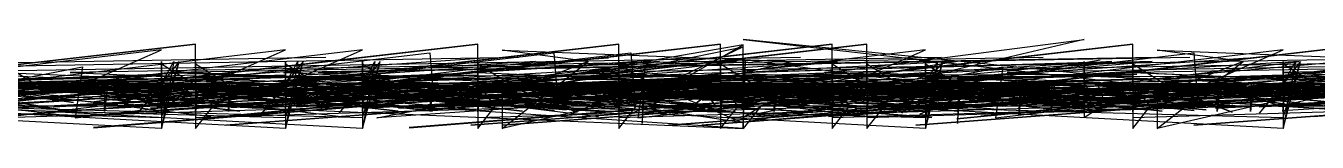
# Model space of a CAD drawing. Header units: metres. Extents: x -147 to 14, y 0 to 52.
# Drawn here: x -136.18 to -116.06, y 50.76 to 52.15 of the extents above; entities that cross this region are included whole.
import ezdxf

# ---------------------------------------------------------------- set-up
doc = ezdxf.new("R2010")
doc.units = ezdxf.units.M

msp = doc.modelspace()

# ---------------------------------------------------------------- linework, layer by layer
at = {"layer": 'MCD_Layer_0'}
for p, q in [((-125.032396, 51.461392), (-119.690063, 52.150811)), ((-118.220997, 51.46409), (-125.000908, 52.150811)), ((-125.000908, 52.150811), (-118.925308, 51.461371)), ((-119.690063, 52.150811), (-122.600696, 51.464111)), ((-133.534698, 52.080104), (-138.878857, 51.464111)), ((-138.877031, 51.461392), (-133.534698, 52.080104)), ((-138.547888, 50.929832), (-129.884335, 51.941259)), ((-134.065598, 51.990359), (-138.526759, 51.464111)), ((-136.61495, 50.929832), (-127.951397, 51.941259)), ((-132.13266, 51.990359), (-136.593821, 51.464111)), ((-135.414007, 50.929832), (-126.750454, 51.941259)), ((-130.931717, 51.990359), (-135.392878, 51.464111)), ((-135.266579, 51.461392), (-134.065598, 51.990359)), ((-129.137817, 52.080104), (-134.481976, 51.464111)), ((-134.48015, 51.461392), (-129.137817, 52.080104)), ((-133.534698, 51.460053), (-133.534698, 52.080104)), ((-133.333641, 51.461392), (-132.13266, 51.990359)), ((-126.941254, 52.080104), (-132.285413, 51.464111)), ((-132.283587, 51.461392), (-126.941254, 52.080104)), ((-132.132698, 51.461392), (-130.931717, 51.990359)), ((-125.356033, 52.080104), (-130.700192, 51.464111)), ((-130.698366, 51.461392), (-125.356033, 52.080104)), ((-129.884335, 51.941259), (-129.825121, 51.183109)), ((-129.137817, 51.460053), (-129.137817, 52.080104)), ((-123.617157, 52.080104), (-128.961316, 51.464111)), ((-128.95949, 51.461392), (-123.617157, 52.080104)), ((-127.417078, 51.806431), (-128.757095, 51.982201)), ((-128.757095, 51.982201), (-124.216634, 51.806834)), ((-125.000908, 52.068546), (-128.515422, 51.461392)), ((-123.075089, 52.080104), (-128.419247, 51.464111)), ((-128.417422, 51.461392), (-123.075089, 52.080104)), ((-127.951397, 51.941259), (-127.892183, 51.183109)), ((-127.804589, 51.464111), (-125.000908, 52.033872)), ((-126.941254, 51.460053), (-126.941254, 52.080104)), ((-126.750454, 51.941259), (-126.69124, 51.183109)), ((-126.645849, 50.929832), (-117.982296, 51.941259)), ((-122.163559, 51.990359), (-126.62472, 51.464111)), ((-125.000908, 52.033872), (-126.202933, 51.461392)), ((-126.069374, 51.461392), (-125.000908, 52.068546)), ((-125.356033, 51.460053), (-125.356033, 52.080104)), ((-125.000908, 51.460053), (-125.000908, 52.068546)), ((-118.931808, 52.080104), (-124.275967, 51.464111)), ((-124.274141, 51.461392), (-118.931808, 52.080104)), ((-123.617157, 51.460053), (-123.617157, 52.080104)), ((-123.36454, 51.461392), (-122.163559, 51.990359)), ((-123.075089, 51.460053), (-123.075089, 52.080104)), ((-121.072134, 50.929832), (-112.408581, 51.941259)), ((-116.589844, 51.990359), (-121.051005, 51.464111)), ((-115.188095, 52.080104), (-120.532254, 51.464111)), ((-120.530428, 51.461392), (-115.188095, 52.080104)), ((-118.931808, 51.460053), (-118.931808, 52.080104)), ((-117.211076, 51.806431), (-118.551094, 51.982201)), ((-118.551094, 51.982201), (-114.010633, 51.806834)), ((-117.982296, 51.941259), (-117.923082, 51.183109)), ((-117.790825, 51.461392), (-116.589844, 51.990359)), ((-112.340157, 52.080104), (-117.684316, 51.464111)), ((-117.68249, 51.461392), (-112.340157, 52.080104)), ((-131.506853, 51.869405), (-145.084413, 51.638267)), ((-129.035509, 51.858527), (-142.613069, 50.929832)), ((-128.50461, 51.869405), (-142.08217, 51.638267)), ((-127.102572, 51.858527), (-140.680132, 50.929832)), ((-125.901629, 51.858527), (-139.479189, 50.929832)), ((-139.479189, 50.929832), (-135.298187, 51.723804)), ((-124.107729, 51.869405), (-137.685289, 51.638267)), ((-136.045749, 51.460393), (-136.536942, 51.764682)), ((-121.911165, 51.869405), (-135.488726, 51.638267)), ((-135.298187, 51.723804), (-135.414007, 50.929832)), ((-134.065598, 51.460053), (-133.874129, 51.807812)), ((-133.874129, 51.807812), (-134.065598, 50.763857)), ((-134.065598, 50.937906), (-133.79222, 51.807769)), ((-133.79222, 51.807769), (-134.065598, 51.460053)), ((-134.065598, 50.763857), (-133.79222, 51.806749)), ((-133.79222, 51.806749), (-134.065598, 51.460053)), ((-134.065598, 51.111955), (-128.239637, 51.806516)), ((-128.239637, 51.806516), (-134.065598, 51.460053)), ((-134.065598, 51.460053), (-134.065598, 51.806452)), ((-134.065598, 51.806452), (-134.065598, 50.763857)), ((-134.065598, 51.806452), (-134.065598, 51.460053)), ((-133.574405, 51.4605), (-134.065598, 51.764682)), ((-134.065598, 51.764682), (-134.065598, 51.460053)), ((-120.325945, 51.869405), (-133.903505, 51.638267)), ((-133.534698, 51.460053), (-133.534698, 51.806452)), ((-133.534698, 51.806452), (-133.534698, 51.460053)), ((-133.534698, 51.806452), (-133.534698, 50.937906)), ((-133.043506, 51.460393), (-133.534698, 51.764682)), ((-133.534698, 51.764682), (-133.534698, 51.460053)), ((-118.587069, 51.869405), (-132.164629, 51.638267)), ((-132.13266, 51.460053), (-131.941192, 51.807812)), ((-131.941192, 51.807812), (-132.13266, 50.763857)), ((-132.13266, 50.937906), (-131.859283, 51.807769)), ((-131.859283, 51.807769), (-132.13266, 51.460053)), ((-132.13266, 50.763857), (-131.859283, 51.806749)), ((-131.859283, 51.806749), (-132.13266, 51.460053)), ((-132.13266, 51.111955), (-126.3067, 51.806516)), ((-126.3067, 51.806516), (-132.13266, 51.460053)), ((-132.13266, 51.460053), (-132.13266, 51.806452)), ((-132.13266, 51.806452), (-132.13266, 50.763857)), ((-132.13266, 51.806452), (-132.13266, 51.460053)), ((-131.641468, 51.4605), (-132.13266, 51.764682)), ((-132.13266, 51.764682), (-132.13266, 51.460053)), ((-118.045, 51.869405), (-131.62256, 51.638267)), ((-130.931717, 51.460053), (-130.740249, 51.807812)), ((-130.740249, 51.807812), (-130.931717, 50.763857)), ((-130.931717, 50.937906), (-130.65834, 51.807769)), ((-130.65834, 51.807769), (-130.931717, 51.460053)), ((-130.931717, 50.763857), (-130.65834, 51.806749)), ((-130.65834, 51.806749), (-130.931717, 51.460053)), ((-130.931717, 51.111955), (-125.105757, 51.806516)), ((-125.105757, 51.806516), (-130.931717, 51.460053)), ((-130.931717, 51.460053), (-130.931717, 51.806452)), ((-130.931717, 51.806452), (-130.931717, 50.763857)), ((-130.931717, 51.806452), (-130.931717, 51.460053)), ((-130.440525, 51.4605), (-130.931717, 51.764682)), ((-130.931717, 51.764682), (-130.931717, 51.460053)), ((-117.133471, 51.858527), (-130.711031, 50.929832)), ((-130.711031, 50.929832), (-126.530029, 51.723804)), ((-129.137817, 51.460053), (-129.137817, 51.806452)), ((-129.137817, 51.806452), (-129.137817, 51.460053)), ((-129.137817, 51.806452), (-129.137817, 50.937906)), ((-128.646625, 51.460393), (-129.137817, 51.764682)), ((-129.137817, 51.764682), (-129.137817, 51.460053)), ((-128.757095, 51.286004), (-123.53293, 51.807748)), ((-123.53293, 51.807748), (-128.757095, 51.460053)), ((-124.216634, 51.806834), (-128.757095, 50.763857)), ((-128.757095, 50.763857), (-127.417078, 51.806431)), ((-127.417078, 51.806431), (-128.757095, 51.286004)), ((-125.024049, 51.836664), (-127.989983, 51.575612)), ((-113.90172, 51.869405), (-127.47928, 51.638267)), ((-126.941254, 51.460053), (-126.941254, 51.806452)), ((-126.941254, 51.806452), (-126.941254, 51.460053)), ((-126.941254, 51.806452), (-126.941254, 50.937906)), ((-126.450062, 51.460393), (-126.941254, 51.764682)), ((-126.941254, 51.764682), (-126.941254, 51.460053)), ((-126.530029, 51.723804), (-126.645849, 50.929832)), ((-125.356033, 51.460053), (-125.356033, 51.806452)), ((-125.356033, 51.806452), (-125.356033, 51.460053)), ((-125.356033, 51.806452), (-125.356033, 50.937906)), ((-124.864841, 51.460393), (-125.356033, 51.764682)), ((-125.356033, 51.764682), (-125.356033, 51.460053)), ((-111.559756, 51.858527), (-125.137316, 50.929832)), ((-125.137316, 50.929832), (-120.956314, 51.723804)), ((-119.690063, 51.13915), (-125.024049, 51.836664)), ((-125.000908, 51.460053), (-125.000908, 51.807812)), ((-125.000908, 51.807812), (-125.000908, 51.286004)), ((-125.000908, 51.807812), (-125.000908, 51.460053)), ((-125.000908, 50.763857), (-124.973518, 51.807769)), ((-124.973518, 51.807769), (-125.000908, 50.937906)), ((-124.973518, 51.807769), (-125.000908, 51.460053)), ((-125.000908, 51.634103), (-119.256856, 51.807684)), ((-119.256856, 51.807684), (-125.000908, 51.286004)), ((-119.256856, 51.807684), (-125.000908, 51.460053)), ((-125.000908, 51.286004), (-118.627932, 51.807026)), ((-118.627932, 51.807026), (-125.000908, 51.460053)), ((-118.627932, 51.807026), (-125.000908, 51.634103)), ((-125.000908, 51.286004), (-121.691427, 51.806856)), ((-121.691427, 51.806856), (-125.000908, 51.634103)), ((-119.439977, 51.826062), (-124.910913, 50.875357)), ((-110.158007, 51.869405), (-123.735567, 51.638267)), ((-123.617157, 51.460053), (-123.617157, 51.806452)), ((-123.617157, 51.806452), (-123.617157, 51.460053)), ((-123.617157, 51.806452), (-123.617157, 50.937906)), ((-123.125965, 51.460393), (-123.617157, 51.764682)), ((-123.617157, 51.764682), (-123.617157, 51.460053)), ((-123.075089, 51.460053), (-123.075089, 51.806452)), ((-123.075089, 51.806452), (-123.075089, 51.460053)), ((-123.075089, 51.806452), (-123.075089, 50.937906)), ((-122.583896, 51.460393), (-123.075089, 51.764682)), ((-123.075089, 51.764682), (-123.075089, 51.460053)), ((-122.163559, 51.460053), (-121.972091, 51.807812)), ((-121.972091, 51.807812), (-122.163559, 50.763857)), ((-122.163559, 50.937906), (-121.890182, 51.807769)), ((-121.890182, 51.807769), (-122.163559, 51.460053)), ((-122.163559, 50.763857), (-121.890182, 51.806749)), ((-121.890182, 51.806749), (-122.163559, 51.460053)), ((-122.163559, 51.111955), (-116.337599, 51.806516)), ((-116.337599, 51.806516), (-122.163559, 51.460053)), ((-122.163559, 51.460053), (-122.163559, 51.806452)), ((-122.163559, 51.806452), (-122.163559, 50.763857)), ((-122.163559, 51.806452), (-122.163559, 51.460053)), ((-121.672367, 51.4605), (-122.163559, 51.764682)), ((-122.163559, 51.764682), (-122.163559, 51.460053)), ((-120.956314, 51.723804), (-121.072134, 50.929832)), ((-107.310068, 51.869405), (-120.887629, 51.638267)), ((-119.690063, 51.460053), (-119.690063, 51.806452)), ((-119.690063, 51.806452), (-119.690063, 51.460053)), ((-114.129133, 51.826062), (-119.601894, 51.14187)), ((-118.931808, 51.460053), (-118.931808, 51.806452)), ((-118.931808, 51.806452), (-118.931808, 51.460053)), ((-118.931808, 51.806452), (-118.931808, 50.937906)), ((-118.440616, 51.460393), (-118.931808, 51.764682)), ((-118.931808, 51.764682), (-118.931808, 51.460053)), ((-105.318537, 51.869405), (-118.896097, 51.638267)), ((-118.551094, 51.286004), (-113.326929, 51.807748)), ((-113.326929, 51.807748), (-118.551094, 51.460053)), ((-114.010633, 51.806834), (-118.551094, 50.763857)), ((-118.551094, 50.763857), (-117.211076, 51.806431)), ((-117.211076, 51.806431), (-118.551094, 51.286004)), ((-115.293458, 51.836664), (-118.259392, 51.575612)), ((-116.589844, 51.460053), (-116.398375, 51.807812)), ((-116.398375, 51.807812), (-116.589844, 50.763857)), ((-116.589844, 50.937906), (-116.316467, 51.807769)), ((-116.316467, 51.807769), (-116.589844, 51.460053)), ((-116.589844, 50.763857), (-116.316467, 51.806749)), ((-116.316467, 51.806749), (-116.589844, 51.460053)), ((-116.589844, 51.111955), (-110.763884, 51.806516)), ((-110.763884, 51.806516), (-116.589844, 51.460053)), ((-116.589844, 51.460053), (-116.589844, 51.806452)), ((-116.589844, 51.806452), (-116.589844, 50.763857)), ((-116.589844, 51.806452), (-116.589844, 51.460053)), ((-116.098652, 51.4605), (-116.589844, 51.764682)), ((-116.589844, 51.764682), (-116.589844, 51.460053)), ((-102.998881, 51.869405), (-116.576441, 51.638267)), ((-139.407931, 51.461392), (-134.065598, 51.59331)), ((-139.232896, 51.464111), (-134.065598, 51.59399)), ((-138.526759, 51.464111), (-134.065598, 51.59399)), ((-134.065598, 51.59331), (-138.471979, 51.461392)), ((-137.946297, 51.460053), (-133.534698, 51.638267)), ((-133.534698, 51.59331), (-137.94108, 51.464111)), ((-137.685289, 51.638267), (-133.549416, 51.460053)), ((-137.474993, 51.461392), (-132.13266, 51.59331)), ((-137.299958, 51.464111), (-132.13266, 51.59399)), ((-136.593821, 51.464111), (-132.13266, 51.59399)), ((-132.13266, 51.59331), (-136.539041, 51.461392)), ((-136.536942, 51.638267), (-132.400807, 51.460053)), ((-136.27405, 51.461392), (-130.931717, 51.59331)), ((-136.099015, 51.464111), (-130.931717, 51.59399)), ((-135.488726, 51.638267), (-131.352852, 51.460053)), ((-135.392878, 51.464111), (-130.931717, 51.59399)), ((-130.931717, 51.59331), (-135.338098, 51.461392)), ((-134.065598, 51.59399), (-135.266579, 51.461392)), ((-134.065598, 51.460053), (-134.065598, 51.59331)), ((-133.903505, 51.638267), (-129.767632, 51.460053)), ((-133.549416, 51.460053), (-129.137817, 51.638267)), ((-133.548641, 51.575612), (-118.870529, 51.612495)), ((-118.925308, 51.461371), (-133.548641, 51.575612)), ((-129.137817, 51.59331), (-133.544199, 51.464111)), ((-133.534698, 51.638267), (-129.398564, 51.460053)), ((-133.534698, 51.460053), (-133.534698, 51.59331)), ((-132.13266, 51.59399), (-133.333641, 51.461392)), ((-132.164629, 51.638267), (-128.028755, 51.460053)), ((-130.931717, 51.59399), (-132.132698, 51.461392)), ((-132.13266, 51.460053), (-132.13266, 51.59331)), ((-131.62256, 51.638267), (-127.486687, 51.460053)), ((-131.352852, 51.460053), (-126.941254, 51.638267)), ((-126.941254, 51.59331), (-131.347635, 51.464111)), ((-130.931717, 51.460053), (-130.931717, 51.59331)), ((-129.767632, 51.460053), (-125.356033, 51.638267)), ((-125.356033, 51.59331), (-129.762415, 51.464111)), ((-129.137817, 51.638267), (-125.001683, 51.460053)), ((-129.137817, 51.460053), (-129.137817, 51.59331)), ((-128.028755, 51.460053), (-123.617157, 51.638267)), ((-123.617157, 51.59331), (-128.023538, 51.464111)), ((-127.989983, 51.575612), (-113.559684, 51.579861)), ((-125.000908, 51.59399), (-127.804589, 51.464111)), ((-127.505892, 51.461392), (-122.163559, 51.59331)), ((-127.486687, 51.460053), (-123.075089, 51.638267)), ((-123.075089, 51.59331), (-127.48147, 51.464111)), ((-127.47928, 51.638267), (-123.343407, 51.460053)), ((-127.330858, 51.464111), (-122.163559, 51.59399)), ((-126.941254, 51.638267), (-122.805119, 51.460053)), ((-126.941254, 51.460053), (-126.941254, 51.59331)), ((-126.62472, 51.464111), (-122.163559, 51.59399)), ((-126.576935, 51.59263), (-126.560501, 51.460053)), ((-122.163559, 51.59331), (-126.56994, 51.461392)), ((-126.202933, 51.461392), (-125.000908, 51.59399)), ((-125.356033, 51.638267), (-121.219899, 51.460053)), ((-125.356033, 51.460053), (-125.356033, 51.59331)), ((-118.870529, 51.612495), (-125.000908, 51.470931)), ((-125.000908, 51.460053), (-125.000908, 51.59399)), ((-123.735567, 51.638267), (-119.599694, 51.460053)), ((-123.617157, 51.638267), (-119.481023, 51.460053)), ((-123.617157, 51.460053), (-123.617157, 51.59331)), ((-122.163559, 51.59399), (-123.36454, 51.461392)), ((-123.343407, 51.460053), (-118.931808, 51.638267)), ((-118.931808, 51.59331), (-123.33819, 51.464111)), ((-123.075089, 51.638267), (-118.938954, 51.460053)), ((-123.075089, 51.460053), (-123.075089, 51.59331)), ((-119.690063, 51.59399), (-122.493745, 51.464111)), ((-122.163559, 51.460053), (-122.163559, 51.59331)), ((-121.932177, 51.461392), (-116.589844, 51.59331)), ((-121.757142, 51.464111), (-116.589844, 51.59399)), ((-121.66172, 51.59263), (-121.645286, 51.460053)), ((-121.051005, 51.464111), (-116.589844, 51.59399)), ((-116.589844, 51.59331), (-120.996225, 51.461392)), ((-120.887629, 51.638267), (-116.751755, 51.460053)), ((-119.690063, 51.460053), (-119.690063, 51.59399)), ((-113.559684, 51.579861), (-119.690063, 51.470931)), ((-119.599694, 51.460053), (-115.188095, 51.638267)), ((-115.188095, 51.59331), (-119.594476, 51.464111)), ((-118.931808, 51.638267), (-114.795674, 51.460053)), ((-118.931808, 51.460053), (-118.931808, 51.59331)), ((-118.896097, 51.638267), (-114.760224, 51.460053)), ((-118.259392, 51.575612), (-103.829093, 51.579861)), ((-116.589844, 51.59399), (-117.790825, 51.461392)), ((-116.751755, 51.460053), (-112.340157, 51.638267)), ((-112.340157, 51.59331), (-116.746538, 51.464111)), ((-116.589844, 51.460053), (-116.589844, 51.59331)), ((-116.576441, 51.638267), (-112.440567, 51.460053)), ((-134.905087, 51.460053), (-143.502643, 50.813934)), ((-143.502643, 50.813934), (-134.938476, 51.460053)), ((-132.972241, 51.460053), (-141.569797, 50.813934)), ((-141.569797, 50.813934), (-133.00563, 51.460053)), ((-134.938476, 51.460053), (-141.031814, 51.226005)), ((-141.031814, 51.226005), (-134.905087, 51.460053)), ((-135.528061, 51.460053), (-140.886828, 51.111636)), ((-140.886828, 51.111636), (-135.528061, 51.460053)), ((-133.518265, 51.460053), (-140.830322, 51.082911)), ((-140.830322, 51.082911), (-133.484875, 51.460053)), ((-140.493614, 51.110298), (-134.065598, 51.460053)), ((-133.518265, 51.460053), (-140.145836, 51.103796)), ((-140.145836, 51.103796), (-133.484875, 51.460053)), ((-135.528061, 51.460053), (-139.951919, 51.366145)), ((-139.951919, 51.366145), (-135.528061, 51.460053)), ((-134.938476, 51.460053), (-139.896568, 51.20376)), ((-139.896568, 51.20376), (-134.905087, 51.460053)), ((-139.76301, 51.244383), (-134.905087, 51.460053)), ((-139.658035, 51.460053), (-134.599253, 51.35378)), ((-134.599253, 51.35378), (-139.658035, 51.460053)), ((-135.400603, 50.943663), (-139.624645, 51.460053)), ((-134.065598, 51.460053), (-139.407931, 51.461392)), ((-139.306401, 51.110468), (-133.534698, 51.460053)), ((-134.065598, 51.103796), (-139.232896, 51.464111)), ((-139.232896, 51.464111), (-134.065598, 51.275126)), ((-133.00563, 51.460053), (-139.098968, 51.226005)), ((-139.098968, 51.226005), (-132.972241, 51.460053)), ((-139.050155, 51.460053), (-133.991373, 51.35378)), ((-133.991373, 51.35378), (-139.050155, 51.460053)), ((-134.792723, 50.943663), (-139.016766, 51.460053)), ((-138.878857, 51.464111), (-133.534698, 51.460053)), ((-138.877031, 51.461392), (-133.534698, 51.465492)), ((-133.534698, 51.460053), (-138.877031, 51.461392)), ((-138.560676, 51.110298), (-132.13266, 51.460053)), ((-138.471979, 51.461392), (-134.065598, 51.460053)), ((-129.831143, 51.460053), (-138.428699, 50.813934)), ((-138.428699, 50.813934), (-129.864532, 51.460053)), ((-138.080032, 51.460053), (-135.525468, 51.040716)), ((-133.872684, 51.131332), (-138.046643, 51.460053)), ((-135.525468, 51.040716), (-138.046643, 51.460053)), ((-133.00563, 51.460053), (-137.963722, 51.20376)), ((-137.963722, 51.20376), (-132.972241, 51.460053)), ((-137.94108, 51.464111), (-133.534698, 51.460053)), ((-137.830164, 51.244383), (-132.972241, 51.460053)), ((-134.768243, 51.373029), (-137.556534, 51.460053)), ((-137.556534, 51.460053), (-135.436034, 51.171742)), ((-135.436034, 51.171742), (-137.556534, 51.460053)), ((-137.556534, 51.460053), (-132.497751, 51.35378)), ((-132.497751, 51.35378), (-137.556534, 51.460053)), ((-133.299101, 50.943663), (-137.523144, 51.460053)), ((-137.523144, 51.460053), (-134.768243, 51.373029)), ((-132.13266, 51.460053), (-137.474993, 51.461392)), ((-137.359733, 51.110298), (-130.931717, 51.460053)), ((-132.13266, 51.103796), (-137.299958, 51.464111)), ((-137.299958, 51.464111), (-132.13266, 51.275126)), ((-134.905087, 51.460053), (-137.091843, 51.173208)), ((-137.091843, 51.173208), (-134.938476, 51.460053)), ((-134.065598, 51.201699), (-137.023967, 51.464111)), ((-137.023967, 51.464111), (-134.065598, 51.275126)), ((-131.515762, 51.460053), (-136.874529, 51.111636)), ((-136.874529, 51.111636), (-131.515762, 51.460053)), ((-136.539041, 51.461392), (-132.13266, 51.460053)), ((-130.710981, 51.110319), (-136.536942, 51.460053)), ((-132.162906, 51.054165), (-136.520508, 51.460053)), ((-132.847393, 51.03328), (-136.520508, 51.460053)), ((-136.487118, 51.460053), (-132.162906, 51.054165)), ((-136.487118, 51.460053), (-132.847393, 51.03328)), ((-129.121383, 51.460053), (-136.433441, 51.082911)), ((-136.433441, 51.082911), (-129.087994, 51.460053)), ((-130.931717, 51.460053), (-136.27405, 51.461392)), ((-130.931717, 51.103796), (-136.099015, 51.464111)), ((-136.099015, 51.464111), (-130.931717, 51.275126)), ((-132.296465, 51.183109), (-136.045749, 51.460393)), ((-129.864532, 51.460053), (-135.95787, 51.226005)), ((-135.95787, 51.226005), (-129.831143, 51.460053)), ((-131.515762, 51.460053), (-135.939621, 51.366145)), ((-135.939621, 51.366145), (-131.515762, 51.460053)), ((-129.121383, 51.460053), (-135.748954, 51.103796)), ((-135.748954, 51.103796), (-129.087994, 51.460053)), ((-132.73977, 51.373029), (-135.528061, 51.460053)), ((-135.528061, 51.460053), (-133.407561, 51.171742)), ((-133.407561, 51.171742), (-135.528061, 51.460053)), ((-135.528061, 51.460053), (-130.469278, 51.35378)), ((-130.469278, 51.35378), (-135.528061, 51.460053)), ((-131.270628, 50.943663), (-135.494671, 51.460053)), ((-135.494671, 51.460053), (-132.73977, 51.373029)), ((-127.795742, 51.460053), (-135.425001, 50.953628)), ((-135.425001, 50.953628), (-127.829132, 51.460053)), ((-135.338098, 51.461392), (-130.931717, 51.460053)), ((-135.266579, 51.461392), (-134.065598, 51.465492)), ((-132.972241, 51.460053), (-135.158997, 51.173208)), ((-135.158997, 51.173208), (-133.00563, 51.460053)), ((-135.133542, 51.461392), (-134.065598, 51.465492)), ((-134.065598, 51.275126), (-135.133542, 51.461392)), ((-135.133542, 51.461392), (-134.065598, 51.103796)), ((-126.527111, 51.460053), (-135.124668, 50.775521)), ((-135.124668, 50.775521), (-126.527111, 51.460053)), ((-126.527111, 51.460053), (-135.124668, 50.779749)), ((-135.124668, 50.779749), (-126.560501, 51.460053)), ((-132.13266, 51.201699), (-135.091029, 51.464111)), ((-135.091029, 51.464111), (-132.13266, 51.275126)), ((-127.829132, 51.460053), (-135.015978, 51.070589)), ((-135.015978, 51.070589), (-127.829132, 51.460053)), ((-128.740661, 51.460053), (-135.000947, 50.979803)), ((-135.000947, 50.979803), (-128.707272, 51.460053)), ((-134.995493, 51.11204), (-133.484875, 51.460053)), ((-134.905087, 51.460053), (-134.95491, 51.02731)), ((-134.95491, 51.02731), (-134.938476, 51.460053)), ((-134.941892, 51.152429), (-130.351086, 51.460053)), ((-134.90952, 51.110468), (-129.137817, 51.460053)), ((-129.864532, 51.460053), (-134.822624, 51.20376)), ((-134.822624, 51.20376), (-129.831143, 51.460053)), ((-134.689066, 51.244383), (-129.831143, 51.460053)), ((-134.481976, 51.464111), (-129.137817, 51.460053)), ((-134.48015, 51.461392), (-129.137817, 51.465492)), ((-129.137817, 51.460053), (-134.48015, 51.461392)), ((-134.432883, 51.002771), (-134.049164, 51.460053)), ((-126.92482, 51.460053), (-134.236877, 51.082911)), ((-134.236877, 51.082911), (-126.89143, 51.460053)), ((-134.065598, 51.460053), (-134.065598, 51.470931)), ((-134.065598, 51.470931), (-134.065598, 51.460053)), ((-134.049164, 51.460053), (-134.065598, 51.02493)), ((-134.065598, 51.02493), (-134.049164, 51.460053)), ((-134.05099, 51.460053), (-134.065598, 51.460053)), ((-134.065598, 51.460053), (-134.065076, 51.460053)), ((-134.065076, 51.460053), (-134.065598, 51.111955)), ((-134.065076, 51.460053), (-134.065598, 50.763857)), ((-134.065598, 51.460053), (-134.065598, 51.201699)), ((-134.065598, 51.460053), (-134.065598, 51.103796)), ((-134.049164, 51.460053), (-129.691562, 51.054165)), ((-129.691562, 51.054165), (-134.049164, 51.460053)), ((-134.049164, 51.460053), (-127.053785, 51.019491)), ((-127.053785, 51.019491), (-134.049164, 51.460053)), ((-134.049164, 51.460053), (-130.376049, 51.03328)), ((-130.376049, 51.03328), (-134.049164, 51.460053)), ((-134.049164, 51.460053), (-129.875205, 51.043096)), ((-129.875205, 51.043096), (-134.049164, 51.460053)), ((-133.534698, 51.460053), (-133.972415, 51.110234)), ((-133.972415, 51.110234), (-133.534698, 51.460053)), ((-130.931717, 51.201699), (-133.890086, 51.464111)), ((-133.890086, 51.464111), (-130.931717, 51.275126)), ((-133.713687, 51.160779), (-125.683754, 51.460053)), ((-129.825121, 51.183109), (-133.574405, 51.4605)), ((-126.92482, 51.460053), (-133.552391, 51.103796)), ((-133.552391, 51.103796), (-126.89143, 51.460053)), ((-133.544199, 51.464111), (-129.137817, 51.460053)), ((-133.534698, 51.460053), (-133.534698, 51.470931)), ((-133.534698, 51.470931), (-133.534698, 51.460053)), ((-133.484875, 51.460053), (-133.534698, 51.02493)), ((-133.534698, 51.02493), (-133.518265, 51.460053)), ((-133.520091, 51.460053), (-133.534698, 51.460053)), ((-133.534698, 51.460053), (-133.534177, 51.460053)), ((-133.534177, 51.460053), (-133.534698, 51.111955)), ((-133.534177, 51.460053), (-133.534698, 51.460053)), ((-133.534177, 51.460053), (-133.534698, 50.763857)), ((-133.261321, 51.110553), (-133.534698, 51.460053)), ((-127.708738, 51.110319), (-133.534698, 51.460053)), ((-129.160663, 51.054165), (-133.518265, 51.460053)), ((-129.84515, 51.03328), (-133.518265, 51.460053)), ((-133.484875, 51.460053), (-129.160663, 51.054165)), ((-133.484875, 51.460053), (-129.84515, 51.03328)), ((-127.795742, 51.460053), (-133.429973, 50.913664)), ((-133.429973, 50.913664), (-127.829132, 51.460053)), ((-133.333641, 51.461392), (-132.13266, 51.465492)), ((-133.200605, 51.461392), (-132.13266, 51.465492)), ((-132.13266, 51.275126), (-133.200605, 51.461392)), ((-133.200605, 51.461392), (-132.13266, 51.103796)), ((-124.467991, 51.460053), (-133.065547, 50.813934)), ((-133.065547, 50.813934), (-124.501381, 51.460053)), ((-127.829132, 51.460053), (-133.05434, 50.95435)), ((-133.05434, 50.95435), (-127.829132, 51.460053)), ((-129.294222, 51.183109), (-133.043506, 51.460393)), ((-132.972241, 51.460053), (-133.022064, 51.02731)), ((-133.022064, 51.02731), (-133.00563, 51.460053)), ((-126.527111, 51.460053), (-132.987734, 51.092876)), ((-132.987734, 51.092876), (-126.527111, 51.460053)), ((-132.712956, 51.110468), (-126.941254, 51.460053)), ((-127.305534, 51.460053), (-132.664301, 51.111636)), ((-132.664301, 51.111636), (-127.305534, 51.460053)), ((-125.339599, 51.460053), (-132.651657, 51.082911)), ((-132.651657, 51.082911), (-125.30621, 51.460053)), ((-132.499945, 51.002771), (-132.116226, 51.460053)), ((-132.400807, 51.460053), (-132.296465, 51.183109)), ((-132.285413, 51.464111), (-126.941254, 51.460053)), ((-132.283587, 51.461392), (-126.941254, 51.465492)), ((-126.941254, 51.460053), (-132.283587, 51.461392)), ((-132.132698, 51.461392), (-130.931717, 51.465492)), ((-132.13266, 51.460053), (-132.13266, 51.470931)), ((-132.13266, 51.470931), (-132.13266, 51.460053)), ((-132.116226, 51.460053), (-132.13266, 51.02493)), ((-132.13266, 51.02493), (-132.116226, 51.460053)), ((-132.118052, 51.460053), (-132.13266, 51.460053)), ((-132.13266, 51.460053), (-132.132138, 51.460053)), ((-132.132138, 51.460053), (-132.13266, 51.111955)), ((-132.132138, 51.460053), (-132.13266, 50.763857)), ((-132.13266, 51.460053), (-132.13266, 51.201699)), ((-132.13266, 51.460053), (-132.13266, 51.103796)), ((-132.116226, 51.460053), (-127.758625, 51.054165)), ((-127.758625, 51.054165), (-132.116226, 51.460053)), ((-132.116226, 51.460053), (-125.120848, 51.019491)), ((-125.120848, 51.019491), (-132.116226, 51.460053)), ((-132.116226, 51.460053), (-128.443111, 51.03328)), ((-128.443111, 51.03328), (-132.116226, 51.460053)), ((-132.116226, 51.460053), (-127.942267, 51.043096)), ((-127.942267, 51.043096), (-132.116226, 51.460053)), ((-129.831143, 51.460053), (-132.017899, 51.173208)), ((-132.017899, 51.173208), (-129.864532, 51.460053)), ((-131.999662, 51.461392), (-130.931717, 51.465492)), ((-130.931717, 51.275126), (-131.999662, 51.461392)), ((-131.999662, 51.461392), (-130.931717, 51.103796)), ((-125.339599, 51.460053), (-131.96717, 51.103796)), ((-131.96717, 51.103796), (-125.30621, 51.460053)), ((-127.305534, 51.460053), (-131.729393, 51.366145)), ((-131.729393, 51.366145), (-127.305534, 51.460053)), ((-125.683754, 51.460053), (-131.710312, 51.300175)), ((-131.710312, 51.300175), (-125.683754, 51.460053)), ((-127.892183, 51.183109), (-131.641468, 51.4605)), ((-128.727471, 51.373029), (-131.515762, 51.460053)), ((-131.515762, 51.460053), (-129.395263, 51.171742)), ((-129.395263, 51.171742), (-131.515762, 51.460053)), ((-131.515762, 51.460053), (-126.45698, 51.35378)), ((-126.45698, 51.35378), (-131.515762, 51.460053)), ((-127.25833, 50.943663), (-131.482373, 51.460053)), ((-131.482373, 51.460053), (-128.727471, 51.373029)), ((-131.347635, 51.464111), (-126.941254, 51.460053)), ((-131.299002, 51.002771), (-130.915283, 51.460053)), ((-131.127735, 51.110468), (-125.356033, 51.460053)), ((-130.931717, 51.460053), (-130.931717, 51.470931)), ((-130.931717, 51.470931), (-130.931717, 51.460053)), ((-130.915283, 51.460053), (-130.931717, 51.02493)), ((-130.931717, 51.02493), (-130.915283, 51.460053)), ((-130.917109, 51.460053), (-130.931717, 51.460053)), ((-130.931717, 51.460053), (-130.931195, 51.460053)), ((-130.931195, 51.460053), (-130.931717, 51.111955)), ((-130.931195, 51.460053), (-130.931717, 50.763857)), ((-130.931717, 51.460053), (-130.931717, 51.201699)), ((-130.931717, 51.460053), (-130.931717, 51.103796)), ((-130.915283, 51.460053), (-126.557682, 51.054165)), ((-126.557682, 51.054165), (-130.915283, 51.460053)), ((-130.915283, 51.460053), (-123.919905, 51.019491)), ((-123.919905, 51.019491), (-130.915283, 51.460053)), ((-130.915283, 51.460053), (-127.242168, 51.03328)), ((-127.242168, 51.03328), (-130.915283, 51.460053)), ((-130.915283, 51.460053), (-126.741324, 51.043096)), ((-126.741324, 51.043096), (-130.915283, 51.460053)), ((-123.600723, 51.460053), (-130.91278, 51.082911)), ((-130.91278, 51.082911), (-123.567333, 51.460053)), ((-130.700192, 51.464111), (-125.356033, 51.460053)), ((-130.698366, 51.461392), (-125.356033, 51.465492)), ((-125.356033, 51.460053), (-130.698366, 51.461392)), ((-130.598612, 51.11204), (-129.087994, 51.460053)), ((-124.501381, 51.460053), (-130.594718, 51.226005)), ((-130.594718, 51.226005), (-124.467991, 51.460053)), ((-126.69124, 51.183109), (-130.440525, 51.4605)), ((-130.351086, 51.460053), (-130.400909, 51.369311)), ((-130.400909, 51.369311), (-130.384475, 51.460053)), ((-129.332443, 51.364105), (-130.384475, 51.460053)), ((-130.384475, 51.460053), (-122.38741, 51.123194)), ((-130.384475, 51.460053), (-125.59281, 51.069144)), ((-127.662964, 51.373029), (-130.384475, 51.460053)), ((-123.058655, 51.460053), (-130.370712, 51.082911)), ((-130.370712, 51.082911), (-123.025265, 51.460053)), ((-130.351086, 51.460053), (-129.332443, 51.364105)), ((-122.38741, 51.123194), (-130.351086, 51.460053)), ((-125.59281, 51.069144), (-130.351086, 51.460053)), ((-130.351086, 51.460053), (-127.662964, 51.373029)), ((-130.280114, 51.11085), (-125.000908, 51.460053)), ((-123.600723, 51.460053), (-130.228294, 51.103796)), ((-130.228294, 51.103796), (-123.567333, 51.460053)), ((-121.611897, 51.460053), (-130.209453, 50.775521)), ((-130.209453, 50.775521), (-121.611897, 51.460053)), ((-121.611897, 51.460053), (-130.209453, 50.779749)), ((-130.209453, 50.779749), (-121.645286, 51.460053)), ((-129.831143, 51.460053), (-129.880966, 51.02731)), ((-129.880966, 51.02731), (-129.864532, 51.460053)), ((-129.762415, 51.464111), (-125.356033, 51.460053)), ((-123.058655, 51.460053), (-129.686226, 51.103796)), ((-129.686226, 51.103796), (-123.025265, 51.460053)), ((-129.137817, 51.460053), (-129.575534, 51.110234)), ((-129.575534, 51.110234), (-129.137817, 51.460053)), ((-124.501381, 51.460053), (-129.459473, 51.20376)), ((-129.459473, 51.20376), (-124.467991, 51.460053)), ((-129.398564, 51.460053), (-129.294222, 51.183109)), ((-129.388859, 51.110468), (-123.617157, 51.460053)), ((-129.325914, 51.244383), (-124.467991, 51.460053)), ((-120.650959, 51.460053), (-129.248516, 50.813934)), ((-129.248516, 50.813934), (-120.684349, 51.460053)), ((-129.193813, 51.160779), (-121.163879, 51.460053)), ((-129.137817, 51.460053), (-129.137817, 51.470931)), ((-129.137817, 51.470931), (-129.137817, 51.460053)), ((-129.087994, 51.460053), (-129.137817, 51.02493)), ((-129.137817, 51.02493), (-129.121383, 51.460053)), ((-129.123209, 51.460053), (-129.137817, 51.460053)), ((-129.137817, 51.460053), (-129.137296, 51.460053)), ((-129.137296, 51.460053), (-129.137817, 51.111955)), ((-129.137296, 51.460053), (-129.137817, 51.460053)), ((-129.137296, 51.460053), (-129.137817, 50.763857)), ((-128.86444, 51.110553), (-129.137817, 51.460053)), ((-123.311857, 51.110319), (-129.137817, 51.460053)), ((-124.763782, 51.054165), (-129.121383, 51.460053)), ((-125.448269, 51.03328), (-129.121383, 51.460053)), ((-129.087994, 51.460053), (-124.763782, 51.054165)), ((-129.087994, 51.460053), (-125.448269, 51.03328)), ((-129.061655, 51.461392), (-125.000908, 51.482489)), ((-125.000908, 50.850201), (-129.061655, 51.461392)), ((-129.061655, 51.461392), (-125.000908, 51.415861)), ((-128.961316, 51.464111), (-123.617157, 51.460053)), ((-128.95949, 51.461392), (-123.617157, 51.465492)), ((-123.617157, 51.460053), (-128.95949, 51.461392)), ((-128.846791, 51.110468), (-123.075089, 51.460053)), ((-128.742487, 51.460053), (-128.757095, 51.460053)), ((-128.757095, 51.460053), (-128.756574, 51.460053)), ((-128.756574, 51.460053), (-128.757095, 50.763857)), ((-120.153149, 51.460053), (-128.750705, 50.813934)), ((-128.750705, 50.813934), (-120.186538, 51.460053)), ((-126.703636, 51.131098), (-128.740661, 51.460053)), ((-122.062484, 50.93372), (-128.740661, 51.460053)), ((-128.740661, 51.460053), (-127.58846, 51.019916)), ((-127.58846, 51.019916), (-128.740661, 51.460053)), ((-128.740661, 51.460053), (-121.236092, 51.124129)), ((-121.236092, 51.124129), (-128.740661, 51.460053)), ((-127.571765, 51.142656), (-128.707272, 51.460053)), ((-128.707272, 51.460053), (-126.703636, 51.131098)), ((-128.707272, 51.460053), (-122.062484, 50.93372)), ((-125.683754, 51.460053), (-128.655166, 51.292357)), ((-128.655166, 51.292357), (-125.683754, 51.460053)), ((-124.897341, 51.183109), (-128.646625, 51.460393)), ((-128.591575, 51.110298), (-122.163559, 51.460053)), ((-128.515422, 51.461392), (-125.000908, 51.482489)), ((-128.515422, 51.461392), (-125.000908, 51.460053)), ((-128.419247, 51.464111), (-123.075089, 51.460053)), ((-128.417422, 51.461392), (-123.075089, 51.465492)), ((-123.075089, 51.460053), (-128.417422, 51.461392)), ((-128.402048, 51.11204), (-126.89143, 51.460053)), ((-121.611897, 51.460053), (-128.07252, 51.092876)), ((-128.07252, 51.092876), (-121.611897, 51.460053)), ((-128.023538, 51.464111), (-123.617157, 51.460053)), ((-128.00597, 51.211494), (-124.951084, 51.460053)), ((-127.829132, 51.460053), (-125.274568, 51.040716)), ((-127.804589, 51.464111), (-125.000908, 51.396825)), ((-124.951084, 51.460053), (-127.797285, 51.36162)), ((-127.797285, 51.36162), (-124.984474, 51.460053)), ((-123.621784, 51.131332), (-127.795742, 51.460053)), ((-125.274568, 51.040716), (-127.795742, 51.460053)), ((-126.527111, 51.460053), (-127.645401, 51.009336)), ((-127.645401, 51.009336), (-126.527111, 51.460053)), ((-122.163559, 51.460053), (-127.505892, 51.461392)), ((-127.48147, 51.464111), (-123.075089, 51.460053)), ((-126.941254, 51.460053), (-127.37897, 51.110234)), ((-127.37897, 51.110234), (-126.941254, 51.460053)), ((-122.163559, 51.103796), (-127.330858, 51.464111)), ((-127.330858, 51.464111), (-122.163559, 51.275126)), ((-124.517243, 51.373029), (-127.305534, 51.460053)), ((-127.305534, 51.460053), (-125.185035, 51.171742)), ((-125.185035, 51.171742), (-127.305534, 51.460053)), ((-127.305534, 51.460053), (-122.246752, 51.35378)), ((-122.246752, 51.35378), (-127.305534, 51.460053)), ((-123.048102, 50.943663), (-127.272145, 51.460053)), ((-127.272145, 51.460053), (-124.517243, 51.373029)), ((-121.163879, 51.460053), (-127.190438, 51.300175)), ((-127.190438, 51.300175), (-121.163879, 51.460053)), ((-119.64024, 51.460053), (-126.968992, 51.289595)), ((-126.968992, 51.289595), (-119.67363, 51.460053)), ((-126.941254, 51.460053), (-126.941254, 51.470931)), ((-126.941254, 51.470931), (-126.941254, 51.460053)), ((-126.89143, 51.460053), (-126.941254, 51.02493)), ((-126.941254, 51.02493), (-126.92482, 51.460053)), ((-126.926646, 51.460053), (-126.941254, 51.460053)), ((-126.941254, 51.460053), (-126.940732, 51.460053)), ((-126.940732, 51.460053), (-126.941254, 51.111955)), ((-126.940732, 51.460053), (-126.941254, 51.460053)), ((-126.940732, 51.460053), (-126.941254, 50.763857)), ((-126.667876, 51.110553), (-126.941254, 51.460053)), ((-121.115293, 51.110319), (-126.941254, 51.460053)), ((-122.567219, 51.054165), (-126.92482, 51.460053)), ((-123.251705, 51.03328), (-126.92482, 51.460053)), ((-126.89143, 51.460053), (-122.567219, 51.054165)), ((-126.89143, 51.460053), (-123.251705, 51.03328)), ((-126.816828, 51.11204), (-125.30621, 51.460053)), ((-124.984474, 51.460053), (-126.778903, 51.214277)), ((-126.778903, 51.214277), (-124.951084, 51.460053)), ((-120.684349, 51.460053), (-126.777687, 51.226005)), ((-126.777687, 51.226005), (-120.650959, 51.460053)), ((-125.683754, 51.460053), (-126.768654, 50.98605)), ((-126.768654, 50.98605), (-125.683754, 51.460053)), ((-124.467991, 51.460053), (-126.654748, 51.173208)), ((-126.654748, 51.173208), (-124.501381, 51.460053)), ((-126.560501, 51.460053), (-126.576935, 50.843487)), ((-126.576935, 50.843487), (-126.527111, 51.460053)), ((-126.56994, 51.461392), (-122.163559, 51.460053)), ((-122.700777, 51.183109), (-126.450062, 51.460393)), ((-125.000908, 51.482489), (-126.447616, 51.461392)), ((-126.447616, 51.461392), (-125.000908, 51.465492)), ((-126.447616, 51.461392), (-125.000908, 50.850201)), ((-126.381619, 51.461392), (-125.000908, 51.465492)), ((-125.000908, 51.415861), (-126.381619, 51.461392)), ((-126.33459, 51.044689), (-119.67363, 51.460053)), ((-120.186538, 51.460053), (-126.279876, 51.226005)), ((-126.279876, 51.226005), (-120.153149, 51.460053)), ((-118.915375, 51.460053), (-126.227432, 51.082911)), ((-126.227432, 51.082911), (-118.881985, 51.460053)), ((-119.67363, 51.460053), (-126.226074, 51.119391)), ((-126.226074, 51.119391), (-119.64024, 51.460053)), ((-117.568272, 51.460053), (-126.165828, 50.813934)), ((-126.165828, 50.813934), (-117.601661, 51.460053)), ((-126.070157, 51.461392), (-125.000908, 51.465492)), ((-125.000908, 51.396825), (-126.070157, 51.461392)), ((-125.000908, 51.460053), (-126.069374, 51.461392)), ((-125.356033, 51.460053), (-125.79375, 51.110234)), ((-125.79375, 51.110234), (-125.356033, 51.460053)), ((-125.683754, 51.460053), (-125.433071, 51.117904)), ((-125.433071, 51.117904), (-125.683754, 51.460053)), ((-125.683754, 51.460053), (-118.120753, 51.302895)), ((-118.120753, 51.302895), (-125.683754, 51.460053)), ((-117.048893, 51.460053), (-125.64645, 50.813934)), ((-125.64645, 50.813934), (-117.082283, 51.460053)), ((-120.684349, 51.460053), (-125.642441, 51.20376)), ((-125.642441, 51.20376), (-120.650959, 51.460053)), ((-118.915375, 51.460053), (-125.542946, 51.103796)), ((-125.542946, 51.103796), (-118.881985, 51.460053)), ((-125.508882, 51.244383), (-120.650959, 51.460053)), ((-125.356033, 51.460053), (-125.356033, 51.470931)), ((-125.356033, 51.470931), (-125.356033, 51.460053)), ((-125.30621, 51.460053), (-125.356033, 51.02493)), ((-125.356033, 51.02493), (-125.339599, 51.460053)), ((-125.341425, 51.460053), (-125.356033, 51.460053)), ((-125.356033, 51.460053), (-125.355512, 51.460053)), ((-125.355512, 51.460053), (-125.356033, 51.111955)), ((-125.355512, 51.460053), (-125.356033, 51.460053)), ((-125.355512, 51.460053), (-125.356033, 50.763857)), ((-125.082656, 51.110553), (-125.356033, 51.460053)), ((-119.530073, 51.110319), (-125.356033, 51.460053)), ((-120.981998, 51.054165), (-125.339599, 51.460053)), ((-121.666485, 51.03328), (-125.339599, 51.460053)), ((-119.67363, 51.460053), (-125.324555, 51.115631)), ((-125.324555, 51.115631), (-119.64024, 51.460053)), ((-125.30621, 51.460053), (-120.981998, 51.054165)), ((-125.30621, 51.460053), (-121.666485, 51.03328)), ((-120.186538, 51.460053), (-125.14463, 51.20376)), ((-125.14463, 51.20376), (-120.153149, 51.460053)), ((-122.163559, 51.201699), (-125.121928, 51.464111)), ((-125.121928, 51.464111), (-122.163559, 51.275126)), ((-125.077951, 51.11204), (-123.567333, 51.460053)), ((-125.032396, 51.461392), (-119.690063, 51.465492)), ((-119.690063, 51.460053), (-125.032396, 51.461392)), ((-119.601894, 51.14187), (-125.024049, 51.46409)), ((-125.024049, 51.46409), (-119.690063, 51.13915)), ((-125.011072, 51.244383), (-120.153149, 51.460053)), ((-125.001683, 51.460053), (-124.897341, 51.183109)), ((-125.000908, 51.460053), (-125.000908, 51.470931)), ((-125.000908, 51.470931), (-125.000908, 51.460053)), ((-125.000908, 51.470931), (-124.9863, 51.460053)), ((-124.9863, 51.460053), (-125.000908, 51.460053)), ((-125.000908, 51.460053), (-125.000386, 51.460053)), ((-125.000386, 51.460053), (-125.000908, 51.111955)), ((-125.000386, 51.460053), (-125.000908, 50.763857)), ((-125.000386, 51.460053), (-125.000908, 51.286004)), ((-125.000908, 51.460053), (-125.000908, 50.850201)), ((-123.147786, 51.360069), (-124.984474, 51.460053)), ((-124.984474, 51.460053), (-122.947449, 51.218122)), ((-117.955706, 51.362151), (-124.984474, 51.460053)), ((-124.951084, 51.460053), (-123.147786, 51.360069)), ((-122.947449, 51.218122), (-124.951084, 51.460053)), ((-124.951084, 51.460053), (-117.955706, 51.362151)), ((-124.910913, 50.875357), (-118.220997, 51.46409)), ((-121.115557, 51.183109), (-124.864841, 51.460393)), ((-118.53466, 51.460053), (-124.794946, 50.979803)), ((-124.794946, 50.979803), (-118.501271, 51.460053)), ((-124.703511, 51.110468), (-118.931808, 51.460053)), ((-124.535883, 51.11204), (-123.025265, 51.460053)), ((-124.467991, 51.460053), (-124.517815, 51.02731)), ((-124.517815, 51.02731), (-124.501381, 51.460053)), ((-124.275967, 51.464111), (-118.931808, 51.460053)), ((-124.274141, 51.461392), (-118.931808, 51.465492)), ((-118.931808, 51.460053), (-124.274141, 51.461392)), ((-121.163879, 51.460053), (-124.135291, 51.292357)), ((-124.135291, 51.292357), (-121.163879, 51.460053)), ((-123.617157, 51.460053), (-124.054874, 51.110234)), ((-124.054874, 51.110234), (-123.617157, 51.460053)), ((-117.601661, 51.460053), (-123.694999, 51.226005)), ((-123.694999, 51.226005), (-117.568272, 51.460053)), ((-116.041455, 51.460053), (-123.670713, 50.953628)), ((-123.670713, 50.953628), (-116.074844, 51.460053)), ((-123.617157, 51.460053), (-123.617157, 51.470931)), ((-123.617157, 51.470931), (-123.617157, 51.460053)), ((-123.567333, 51.460053), (-123.617157, 51.02493)), ((-123.617157, 51.02493), (-123.600723, 51.460053)), ((-123.602549, 51.460053), (-123.617157, 51.460053)), ((-123.617157, 51.460053), (-123.616635, 51.460053)), ((-123.616635, 51.460053), (-123.617157, 51.111955)), ((-123.616635, 51.460053), (-123.617157, 51.460053)), ((-123.616635, 51.460053), (-123.617157, 50.763857)), ((-123.34378, 51.110553), (-123.617157, 51.460053)), ((-117.791197, 51.110319), (-123.617157, 51.460053)), ((-119.243122, 51.054165), (-123.600723, 51.460053)), ((-119.927608, 51.03328), (-123.600723, 51.460053)), ((-123.567333, 51.460053), (-119.243122, 51.054165)), ((-123.567333, 51.460053), (-119.927608, 51.03328)), ((-123.075089, 51.460053), (-123.512805, 51.110234)), ((-123.512805, 51.110234), (-123.075089, 51.460053)), ((-123.36454, 51.461392), (-122.163559, 51.465492)), ((-123.33819, 51.464111), (-118.931808, 51.460053)), ((-116.074844, 51.460053), (-123.261691, 51.070589)), ((-123.261691, 51.070589), (-116.074844, 51.460053)), ((-123.231504, 51.461392), (-122.163559, 51.465492)), ((-122.163559, 51.275126), (-123.231504, 51.461392)), ((-123.231504, 51.461392), (-122.163559, 51.103796)), ((-117.082283, 51.460053), (-123.175621, 51.226005)), ((-123.175621, 51.226005), (-117.048893, 51.460053)), ((-119.37668, 51.183109), (-123.125965, 51.460393)), ((-123.075089, 51.460053), (-123.075089, 51.470931)), ((-123.075089, 51.470931), (-123.075089, 51.460053)), ((-123.025265, 51.460053), (-123.075089, 51.02493)), ((-123.075089, 51.02493), (-123.058655, 51.460053)), ((-123.060481, 51.460053), (-123.075089, 51.460053)), ((-123.075089, 51.460053), (-123.074567, 51.460053)), ((-123.074567, 51.460053), (-123.075089, 51.111955)), ((-123.074567, 51.460053), (-123.075089, 51.460053)), ((-123.074567, 51.460053), (-123.075089, 50.763857)), ((-122.801711, 51.110553), (-123.075089, 51.460053)), ((-117.249128, 51.110319), (-123.075089, 51.460053)), ((-118.701053, 51.054165), (-123.058655, 51.460053)), ((-119.38554, 51.03328), (-123.058655, 51.460053)), ((-123.025265, 51.460053), (-118.701053, 51.054165)), ((-123.025265, 51.460053), (-119.38554, 51.03328)), ((-123.01786, 51.110298), (-116.589844, 51.460053)), ((-120.650959, 51.460053), (-122.837716, 51.173208)), ((-122.837716, 51.173208), (-120.684349, 51.460053)), ((-122.805119, 51.460053), (-122.700777, 51.183109)), ((-121.611897, 51.460053), (-122.730187, 51.009336)), ((-122.730187, 51.009336), (-121.611897, 51.460053)), ((-122.600696, 51.464111), (-119.690063, 51.460053)), ((-118.834612, 51.183109), (-122.583896, 51.460393)), ((-117.601661, 51.460053), (-122.559753, 51.20376)), ((-122.559753, 51.20376), (-117.568272, 51.460053)), ((-119.67363, 51.460053), (-122.55322, 51.304871)), ((-122.55322, 51.304871), (-119.67363, 51.460053)), ((-122.530844, 51.002771), (-122.147125, 51.460053)), ((-122.493745, 51.464111), (-119.690063, 51.460053)), ((-115.171661, 51.460053), (-122.483719, 51.082911)), ((-122.483719, 51.082911), (-115.138272, 51.460053)), ((-122.426195, 51.244383), (-117.568272, 51.460053)), ((-120.153149, 51.460053), (-122.339906, 51.173208)), ((-122.339906, 51.173208), (-120.186538, 51.460053)), ((-113.714863, 51.460053), (-122.312419, 50.813934)), ((-122.312419, 50.813934), (-113.748253, 51.460053)), ((-121.163879, 51.460053), (-122.24878, 50.98605)), ((-122.24878, 50.98605), (-121.163879, 51.460053)), ((-122.163559, 51.460053), (-122.163559, 51.470931)), ((-122.163559, 51.470931), (-122.163559, 51.460053)), ((-122.147125, 51.460053), (-122.163559, 51.02493)), ((-122.163559, 51.02493), (-122.147125, 51.460053)), ((-122.148951, 51.460053), (-122.163559, 51.460053)), ((-122.163559, 51.460053), (-122.163037, 51.460053)), ((-122.163037, 51.460053), (-122.163559, 51.111955)), ((-122.163037, 51.460053), (-122.163559, 50.763857)), ((-122.163559, 51.460053), (-122.163559, 51.201699)), ((-122.163559, 51.460053), (-122.163559, 51.103796)), ((-122.147125, 51.460053), (-117.789524, 51.054165)), ((-117.789524, 51.054165), (-122.147125, 51.460053)), ((-122.147125, 51.460053), (-115.151747, 51.019491)), ((-115.151747, 51.019491), (-122.147125, 51.460053)), ((-122.147125, 51.460053), (-118.47401, 51.03328)), ((-118.47401, 51.03328), (-122.147125, 51.460053)), ((-122.147125, 51.460053), (-117.973167, 51.043096)), ((-117.973167, 51.043096), (-122.147125, 51.460053)), ((-117.082283, 51.460053), (-122.040375, 51.20376)), ((-122.040375, 51.20376), (-117.048893, 51.460053)), ((-116.589844, 51.460053), (-121.932177, 51.461392)), ((-121.906816, 51.244383), (-117.048893, 51.460053)), ((-115.171661, 51.460053), (-121.799232, 51.103796)), ((-121.799232, 51.103796), (-115.138272, 51.460053)), ((-116.589844, 51.103796), (-121.757142, 51.464111)), ((-121.757142, 51.464111), (-116.589844, 51.275126)), ((-116.041455, 51.460053), (-121.675686, 50.913664)), ((-121.675686, 50.913664), (-116.074844, 51.460053)), ((-117.923082, 51.183109), (-121.672367, 51.4605)), ((-121.645286, 51.460053), (-121.66172, 50.843487)), ((-121.66172, 50.843487), (-121.611897, 51.460053)), ((-116.074844, 51.460053), (-121.300053, 50.95435)), ((-121.300053, 50.95435), (-116.074844, 51.460053)), ((-121.219899, 51.460053), (-121.115557, 51.183109)), ((-121.163879, 51.460053), (-120.913196, 51.117904)), ((-120.913196, 51.117904), (-121.163879, 51.460053)), ((-121.163879, 51.460053), (-113.600878, 51.302895)), ((-113.600878, 51.302895), (-121.163879, 51.460053)), ((-120.996225, 51.461392), (-116.589844, 51.460053)), ((-120.959797, 51.110468), (-115.188095, 51.460053)), ((-115.551346, 51.460053), (-120.910113, 51.111636)), ((-120.910113, 51.111636), (-115.551346, 51.460053)), ((-120.650959, 51.460053), (-120.700783, 51.02731)), ((-120.700783, 51.02731), (-120.684349, 51.460053)), ((-120.532254, 51.464111), (-115.188095, 51.460053)), ((-120.530428, 51.461392), (-115.188095, 51.465492)), ((-115.188095, 51.460053), (-120.530428, 51.461392)), ((-120.392603, 51.11204), (-118.881985, 51.460053)), ((-120.153149, 51.460053), (-120.202972, 51.02731)), ((-120.202972, 51.02731), (-120.186538, 51.460053)), ((-120.009502, 51.160779), (-111.979568, 51.460053)), ((-115.551346, 51.460053), (-119.975204, 51.366145)), ((-119.975204, 51.366145), (-115.551346, 51.460053)), ((-113.748253, 51.460053), (-119.84159, 51.226005)), ((-119.84159, 51.226005), (-113.714863, 51.460053)), ((-117.568272, 51.460053), (-119.755029, 51.173208)), ((-119.755029, 51.173208), (-117.601661, 51.460053)), ((-114.337753, 51.460053), (-119.69652, 51.111636)), ((-119.69652, 51.111636), (-114.337753, 51.460053)), ((-119.690063, 51.470931), (-119.675456, 51.460053)), ((-119.690063, 51.460053), (-119.690063, 51.470931)), ((-119.690063, 51.470931), (-119.690063, 51.460053)), ((-119.675456, 51.460053), (-119.690063, 51.460053)), ((-119.690063, 51.460053), (-119.689542, 51.460053)), ((-119.689542, 51.460053), (-119.690063, 50.937906)), ((-119.416686, 51.111063), (-119.690063, 51.460053)), ((-115.666619, 51.29002), (-119.67363, 51.460053)), ((-119.64024, 51.460053), (-115.666619, 51.29002)), ((-112.323723, 51.460053), (-119.63578, 51.082911)), ((-119.63578, 51.082911), (-112.290333, 51.460053)), ((-119.594476, 51.464111), (-115.188095, 51.460053)), ((-119.548244, 51.160779), (-111.51831, 51.460053)), ((-116.589844, 51.201699), (-119.548213, 51.464111)), ((-119.548213, 51.464111), (-116.589844, 51.275126)), ((-119.481023, 51.460053), (-119.37668, 51.183109)), ((-118.931808, 51.460053), (-119.369525, 51.110234)), ((-119.369525, 51.110234), (-118.931808, 51.460053)), ((-117.048893, 51.460053), (-119.23565, 51.173208)), ((-119.23565, 51.173208), (-117.082283, 51.460053)), ((-112.323723, 51.460053), (-118.951294, 51.103796)), ((-118.951294, 51.103796), (-112.290333, 51.460053)), ((-118.938954, 51.460053), (-118.834612, 51.183109)), ((-118.931808, 51.460053), (-118.931808, 51.470931)), ((-118.931808, 51.470931), (-118.931808, 51.460053)), ((-118.881985, 51.460053), (-118.931808, 51.02493)), ((-118.931808, 51.02493), (-118.915375, 51.460053)), ((-118.917201, 51.460053), (-118.931808, 51.460053)), ((-118.931808, 51.460053), (-118.931287, 51.460053)), ((-118.931287, 51.460053), (-118.931808, 51.111955)), ((-118.931287, 51.460053), (-118.931808, 51.460053)), ((-118.931287, 51.460053), (-118.931808, 50.763857)), ((-118.658431, 51.110553), (-118.931808, 51.460053)), ((-113.105848, 51.110319), (-118.931808, 51.460053)), ((-114.557773, 51.054165), (-118.915375, 51.460053)), ((-115.24226, 51.03328), (-118.915375, 51.460053)), ((-118.881985, 51.460053), (-114.557773, 51.054165)), ((-118.881985, 51.460053), (-115.24226, 51.03328)), ((-114.337753, 51.460053), (-118.761612, 51.366145)), ((-118.761612, 51.366145), (-114.337753, 51.460053)), ((-118.706371, 51.160779), (-110.676437, 51.460053)), ((-113.748253, 51.460053), (-118.706345, 51.20376)), ((-118.706345, 51.20376), (-113.714863, 51.460053)), ((-118.572786, 51.244383), (-113.714863, 51.460053)), ((-118.536486, 51.460053), (-118.551094, 51.460053)), ((-118.551094, 51.460053), (-118.550572, 51.460053)), ((-118.550572, 51.460053), (-118.551094, 50.763857)), ((-116.497635, 51.131098), (-118.53466, 51.460053)), ((-111.856483, 50.93372), (-118.53466, 51.460053)), ((-118.53466, 51.460053), (-117.382459, 51.019916)), ((-117.382459, 51.019916), (-118.53466, 51.460053)), ((-118.53466, 51.460053), (-111.030091, 51.124129)), ((-111.030091, 51.124129), (-118.53466, 51.460053)), ((-117.365764, 51.142656), (-118.501271, 51.460053)), ((-118.501271, 51.460053), (-116.497635, 51.131098)), ((-118.501271, 51.460053), (-111.856483, 50.93372)), ((-114.691332, 51.183109), (-118.440616, 51.460393)), ((-112.777939, 51.460053), (-118.136706, 51.111636)), ((-118.136706, 51.111636), (-112.777939, 51.460053)), ((-118.111859, 51.110468), (-112.340157, 51.460053)), ((-111.979568, 51.460053), (-118.006127, 51.300175)), ((-118.006127, 51.300175), (-111.979568, 51.460053)), ((-109.385113, 51.460053), (-117.982669, 50.813934)), ((-117.982669, 50.813934), (-109.418503, 51.460053)), ((-117.790825, 51.461392), (-116.589844, 51.465492)), ((-117.684316, 51.464111), (-112.340157, 51.460053)), ((-117.68249, 51.461392), (-112.340157, 51.465492)), ((-112.340157, 51.460053), (-117.68249, 51.461392)), ((-117.657789, 51.461392), (-116.589844, 51.465492)), ((-116.589844, 51.275126), (-117.657789, 51.461392)), ((-117.657789, 51.461392), (-116.589844, 51.103796)), ((-110.332191, 51.460053), (-117.644249, 51.082911)), ((-117.644249, 51.082911), (-110.298802, 51.460053)), ((-117.568272, 51.460053), (-117.618095, 51.02731)), ((-117.618095, 51.02731), (-117.601661, 51.460053)), ((-111.51831, 51.460053), (-117.544869, 51.300175)), ((-117.544869, 51.300175), (-111.51831, 51.460053)), ((-109.909649, 51.460053), (-117.238401, 51.289595)), ((-117.238401, 51.289595), (-109.943039, 51.460053)), ((-112.777939, 51.460053), (-117.201797, 51.366145)), ((-117.201797, 51.366145), (-112.777939, 51.460053)), ((-117.048893, 51.460053), (-117.098717, 51.02731)), ((-117.098717, 51.02731), (-117.082283, 51.460053)), ((-110.332191, 51.460053), (-116.959762, 51.103796)), ((-116.959762, 51.103796), (-110.298802, 51.460053)), ((-116.957129, 51.002771), (-116.57341, 51.460053)), ((-116.746538, 51.464111), (-112.340157, 51.460053)), ((-110.676437, 51.460053), (-116.702996, 51.300175)), ((-116.702996, 51.300175), (-110.676437, 51.460053)), ((-116.648889, 51.11204), (-115.138272, 51.460053)), ((-116.603999, 51.044689), (-109.943039, 51.460053)), ((-116.589844, 51.460053), (-116.589844, 51.470931)), ((-116.589844, 51.470931), (-116.589844, 51.460053)), ((-116.57341, 51.460053), (-116.589844, 51.02493)), ((-116.589844, 51.02493), (-116.57341, 51.460053)), ((-116.575236, 51.460053), (-116.589844, 51.460053)), ((-116.589844, 51.460053), (-116.589322, 51.460053)), ((-116.589322, 51.460053), (-116.589844, 51.111955)), ((-116.589322, 51.460053), (-116.589844, 50.763857)), ((-116.589844, 51.460053), (-116.589844, 51.201699)), ((-116.589844, 51.460053), (-116.589844, 51.103796)), ((-116.57341, 51.460053), (-112.215809, 51.054165)), ((-112.215809, 51.054165), (-116.57341, 51.460053)), ((-116.57341, 51.460053), (-109.578032, 51.019491)), ((-109.578032, 51.019491), (-116.57341, 51.460053)), ((-116.57341, 51.460053), (-112.900295, 51.03328)), ((-112.900295, 51.03328), (-116.57341, 51.460053)), ((-116.57341, 51.460053), (-112.399451, 51.043096)), ((-112.399451, 51.043096), (-116.57341, 51.460053)), ((-109.943039, 51.460053), (-116.495483, 51.119391)), ((-116.495483, 51.119391), (-109.909649, 51.460053)), ((-108.491863, 51.460053), (-116.121122, 50.953628)), ((-116.121122, 50.953628), (-108.525253, 51.460053)), ((-116.120327, 51.110468), (-110.348625, 51.460053)), ((-112.349367, 51.183109), (-116.098652, 51.4605)), ((-116.074844, 51.460053), (-113.52028, 51.040716)), ((-133.534698, 51.111955), (-139.306401, 51.110468)), ((-129.137817, 51.111955), (-134.90952, 51.110468)), ((-125.000908, 51.111955), (-133.206919, 51.110999)), ((-133.206919, 51.110999), (-125.000908, 50.763857)), ((-126.941254, 51.111955), (-132.712956, 51.110468)), ((-125.356033, 51.111955), (-131.127735, 51.110468)), ((-125.000908, 50.763857), (-130.280114, 51.11085)), ((-123.617157, 51.111955), (-129.388859, 51.110468)), ((-123.075089, 51.111955), (-128.846791, 51.110468)), ((-125.000908, 50.937906), (-124.727531, 51.111063)), ((-124.727531, 51.111063), (-125.000908, 50.763857)), ((-118.931808, 51.111955), (-124.703511, 51.110468)), ((-115.188095, 51.111955), (-120.959797, 51.110468)), ((-119.690063, 50.937906), (-119.416686, 51.111063)), ((-112.340157, 51.111955), (-118.111859, 51.110468)), ((-110.348625, 51.111955), (-116.120327, 51.110468)), ((-134.065598, 50.763857), (-140.493614, 51.110298)), ((-140.493614, 51.110298), (-134.065598, 50.937906)), ((-132.13266, 50.763857), (-138.560676, 51.110298)), ((-138.560676, 51.110298), (-132.13266, 50.937906)), ((-130.931717, 50.763857), (-137.359733, 51.110298)), ((-137.359733, 51.110298), (-130.931717, 50.937906)), ((-136.536942, 50.937906), (-130.710981, 51.110319)), ((-133.534698, 50.763857), (-133.261321, 51.110553)), ((-133.534698, 50.937906), (-127.708738, 51.110319)), ((-129.137817, 50.763857), (-128.86444, 51.110553)), ((-129.137817, 50.937906), (-123.311857, 51.110319)), ((-122.163559, 50.763857), (-128.591575, 51.110298)), ((-128.591575, 51.110298), (-122.163559, 50.937906)), ((-126.941254, 50.763857), (-126.667876, 51.110553)), ((-126.941254, 50.937906), (-121.115293, 51.110319)), ((-125.356033, 50.763857), (-125.082656, 51.110553)), ((-125.356033, 50.937906), (-119.530073, 51.110319)), ((-123.617157, 50.763857), (-123.34378, 51.110553)), ((-123.617157, 50.937906), (-117.791197, 51.110319)), ((-123.075089, 50.763857), (-122.801711, 51.110553)), ((-123.075089, 50.937906), (-117.249128, 51.110319)), ((-116.589844, 50.763857), (-123.01786, 51.110298)), ((-123.01786, 51.110298), (-116.589844, 50.937906)), ((-118.931808, 50.763857), (-118.658431, 51.110553)), ((-118.931808, 50.937906), (-113.105848, 51.110319))]:
    msp.add_line(p, q, dxfattribs=at)

doc.saveas('drawing.dxf')
